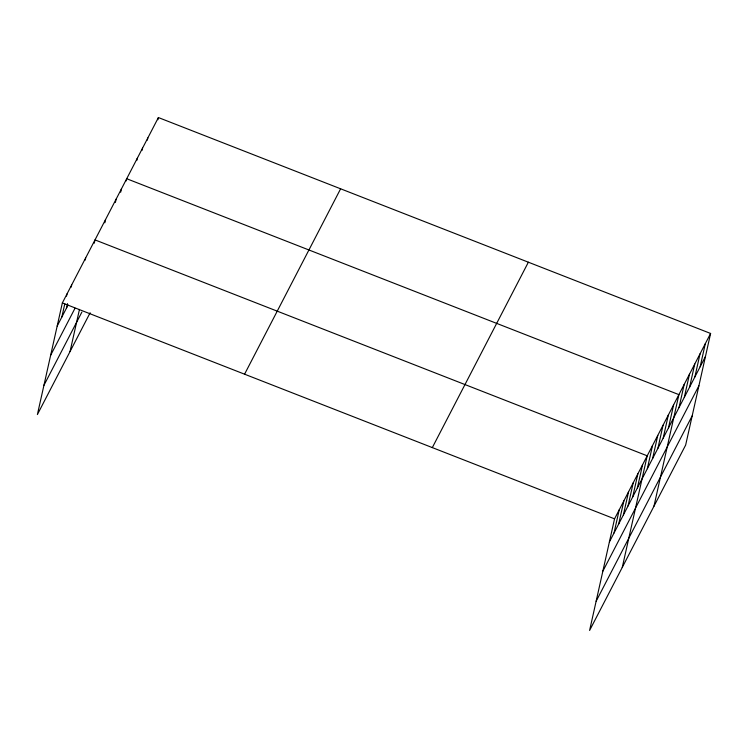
<?xml version="1.0" encoding="UTF-8"?>
<svg xmlns="http://www.w3.org/2000/svg" width="748" height="748" viewBox="0 0 748 748"><rect width="100%" height="100%" fill="white"/><g stroke="black" fill="none" stroke-linecap="round" stroke-linejoin="round"><path stroke-width="1.12" d="M710.6 333.458L614.547 518.85L589.602 630.452L685.654 445.06L710.6 333.458L158.398 117.548L62.346 302.94L37.4 414.542L90.134 312.767M61.85 317.049L64.796 303.838M66.516 296.133L67.011 293.936M66.507 308.045L67.498 303.641M71.182 287.129L71.677 284.932M85.178 260.117L85.674 257.92M70.06 351.513L79.466 309.41M94.267 243.203L95.005 239.902L647.207 455.812L622.261 567.423M104.832 222.811L105.571 219.51M115.398 202.418L116.136 199.118M120.68 192.227L121.419 188.926M126.206 180.932L126.702 178.725L678.904 394.635L653.958 506.237M136.772 160.53L137.267 158.333M142.055 150.339L142.55 148.141M147.337 140.138L147.833 137.941M157.903 119.745L158.398 117.548M614.052 532.95L619.213 509.846M618.718 523.946L623.879 500.842M623.383 514.942L628.544 491.838M628.049 505.938L633.21 482.825M632.715 496.934L637.876 473.821M637.38 487.93L642.541 464.817M647.329 468.725L652.49 445.621M652.611 458.533L657.773 435.42M657.894 448.333L663.055 425.229M663.177 438.141L668.338 415.028M668.46 427.94L673.621 404.836M679.025 407.548L684.186 384.435M684.308 397.356L689.469 374.243M689.591 387.155L694.752 364.042M694.873 376.964L700.035 353.851M700.156 366.763L705.317 343.65M57.185 326.053L68.068 305.034M50.649 355.253L75.015 308.232M43.926 385.342L81.869 312.112M244.577 374.187L340.621 188.795M432.325 447.594L528.369 262.202M609.386 541.963L705.429 356.572M602.86 571.163L698.903 385.772M596.128 601.252L692.181 415.86M62.346 302.94L614.547 518.85"/></g></svg>
